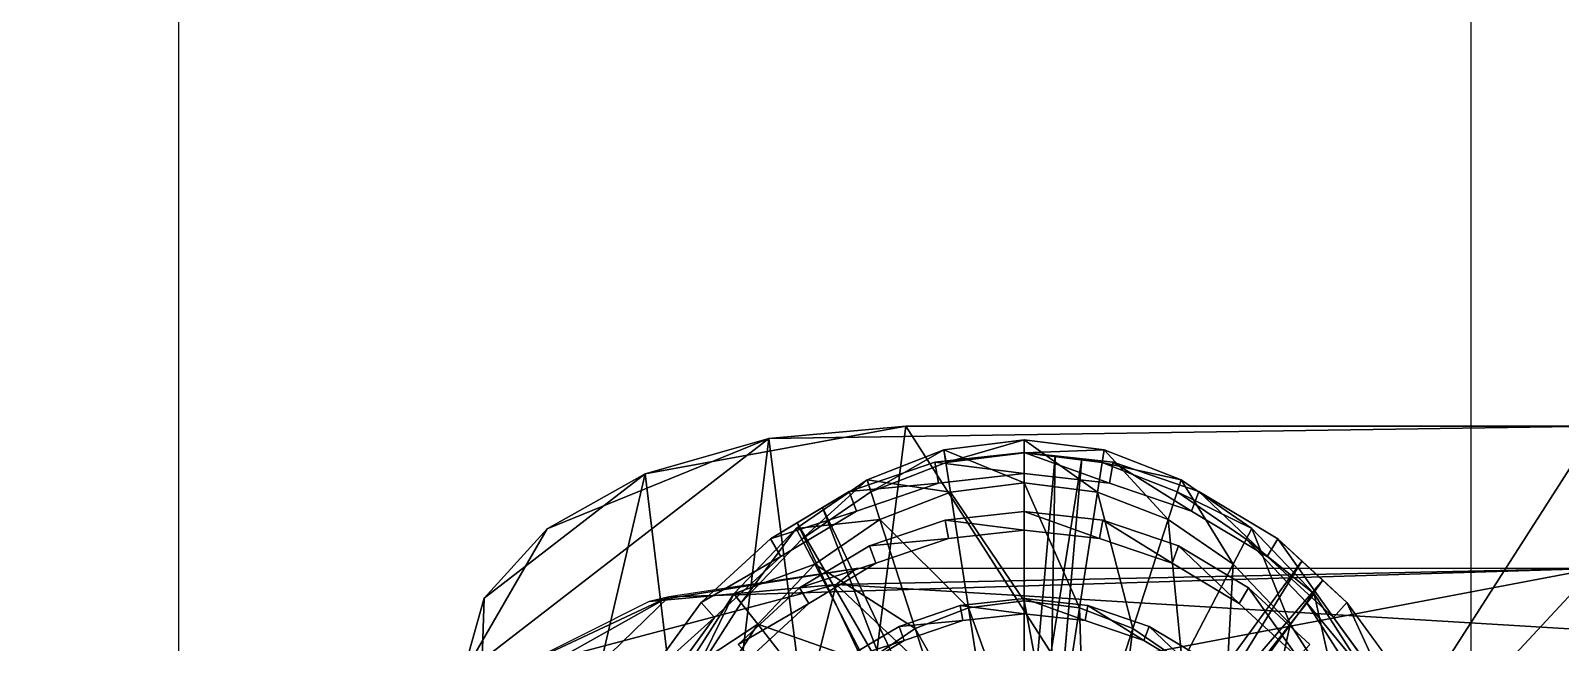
# Model space of a CAD drawing. Units: millimetres at full size, sheet at 1:50. Extents: x -9750 to 9750, y -6680 to 6675.
# Drawn here: x -316.4 to 2.4, y 2214.6 to 2342 of the extents above; entities that cross this region are included whole.
import ezdxf

# ---------------------------------------------------------------- set-up
doc = ezdxf.new("R2010")
doc.units = ezdxf.units.MM
doc.header["$LTSCALE"] = 50
doc.layers.add('0-9_部品実装', color=7, linetype='Continuous')
doc.layers.add('0-A_汎用オブジェクト（実装）', color=4, linetype='Continuous')

msp = doc.modelspace()

# ---------------------------------------------------------------- wipeouts: each hides what was drawn before it
msp.add_wipeout([(-3365.77, 3792.05), (-3365.77, -1764.95), (296.23, -1764.95), (296.23, -1764.95)])

# ---------------------------------------------------------------- next in the draw order: wipeouts: each hides what was drawn before it
msp.add_wipeout([(-3365.77, 3792.05), (296.23, -1764.95), (296.23, 3792.05), (296.23, 3792.05)])

# ---------------------------------------------------------------- next in the draw order: wipeouts: each hides what was drawn before it
msp.add_wipeout([(296.23, 2175.84), (296.23, 2735.05), (-285.56, 2735.05), (-285.56, 2735.05)])

# ---------------------------------------------------------------- next in the draw order: wipeouts: each hides what was drawn before it
msp.add_wipeout([(296.23, 2175.84), (-285.56, 2735.05), (-285.56, 2175.84), (-285.56, 2175.84)])

# ---------------------------------------------------------------- next in the draw order: linework, layer by layer
at = {"layer": '0-9_部品実装', "color": 4}
msp.add_line((-285.56, 2735.05), (-285.56, 1333.9), dxfattribs=at)
at = {"layer": '0-A_汎用オブジェクト（実装）'}
for p, q in [((-188.33, 2249.69), (-162.57, 2257.06)), ((-162.57, 2257.06), (-134.03, 2259.6)), ((-127.95, 2252.1), (-109.39, 2254.15)), ((-127.95, 2252.1), (-109.39, 2254.15)), ((-109.39, 2254.07), (-125.65, 2252.02)), ((-109.39, 2254.07), (-125.65, 2252.02)), ((-109.39, 2254.07), (-125.65, 2252.02)), ((-109.39, 2254.07), (-125.65, 2252.02)), ((-109.39, 2254.07), (-125.65, 2252.02)), ((-109.39, 2254.07), (-125.65, 2252.02)), ((-109.39, 2254.15), (-102.89, 2253.43)), ((-102.89, 2253.43), (-109.39, 2254.15)), ((-93.13, 2252.02), (-109.39, 2254.07)), ((-93.13, 2252.02), (-109.39, 2254.07)), ((-93.13, 2252.02), (-109.39, 2254.07)), ((-93.13, 2252.02), (-109.39, 2254.07)), ((-93.13, 2252.02), (-109.39, 2254.07)), ((-93.13, 2252.02), (-109.39, 2254.07)), ((-145.8, 2246.01), (-127.95, 2252.1)), ((-145.8, 2246.01), (-127.95, 2252.1)), ((-125.65, 2252.02), (-141.29, 2245.94)), ((-125.65, 2252.02), (-141.29, 2245.94)), ((-125.65, 2252.02), (-141.29, 2245.94)), ((-125.65, 2252.02), (-141.29, 2245.94)), ((-125.65, 2252.02), (-141.29, 2245.94)), ((-125.65, 2252.02), (-141.29, 2245.94)), ((-97.32, 2252.82), (-104.27, 2173.61)), ((-104.27, 2173.61), (-97.32, 2252.82)), ((-90.83, 2252.1), (-97.32, 2252.82)), ((-97.32, 2252.82), (-90.83, 2252.1)), ((-77.49, 2245.94), (-93.13, 2252.02)), ((-77.49, 2245.94), (-93.13, 2252.02)), ((-77.49, 2245.94), (-93.13, 2252.02)), ((-77.49, 2245.94), (-93.13, 2252.02)), ((-77.49, 2245.94), (-93.13, 2252.02)), ((-77.49, 2245.94), (-93.13, 2252.02)), ((-90.83, 2252.1), (-72.98, 2246.01)), ((-90.83, 2252.1), (-72.98, 2246.01)), ((-127.19, 2247.77), (-144.3, 2241.94)), ((-127.19, 2247.77), (-144.3, 2241.94)), ((-109.39, 2249.74), (-127.19, 2247.77)), ((-109.39, 2249.74), (-127.19, 2247.77)), ((-91.59, 2247.77), (-109.39, 2249.74)), ((-91.59, 2247.77), (-109.39, 2249.74)), ((-74.48, 2241.94), (-91.59, 2247.77)), ((-74.48, 2241.94), (-91.59, 2247.77)), ((-141.29, 2245.94), (-155.71, 2236.07)), ((-141.29, 2245.94), (-155.71, 2236.07)), ((-141.29, 2245.94), (-155.71, 2236.07)), ((-141.29, 2245.94), (-155.71, 2236.07)), ((-141.29, 2245.94), (-155.71, 2236.07)), ((-141.29, 2245.94), (-155.71, 2236.07)), ((-63.08, 2236.07), (-77.49, 2245.94)), ((-63.08, 2236.07), (-77.49, 2245.94)), ((-63.08, 2236.07), (-77.49, 2245.94)), ((-63.08, 2236.07), (-77.49, 2245.94)), ((-63.08, 2236.07), (-77.49, 2245.94)), ((-63.08, 2236.07), (-77.49, 2245.94)), ((-72.98, 2246.01), (-56.53, 2236.14)), ((-72.98, 2246.01), (-56.53, 2236.14)), ((-144.3, 2241.94), (-160.07, 2232.47)), ((-144.3, 2241.94), (-160.07, 2232.47)), ((-125.82, 2240.04), (-109.39, 2241.86)), ((-125.82, 2240.04), (-109.39, 2241.86)), ((-109.39, 2241.86), (-92.96, 2240.04)), ((-58.71, 2232.47), (-74.48, 2241.94)), ((-162.25, 2236.14), (-156.69, 2239.48)), ((-156.69, 2239.48), (-162.25, 2236.14)), ((-123.6, 2169.94), (-156.69, 2239.48)), ((-156.69, 2239.48), (-123.6, 2169.94)), ((-141.62, 2234.66), (-125.82, 2240.04)), ((-141.62, 2234.66), (-125.82, 2240.04)), ((-109.39, 2237.95), (-125.14, 2236.21)), ((-109.39, 2237.95), (-125.14, 2236.21)), ((-93.64, 2236.21), (-109.39, 2237.95)), ((-93.64, 2236.21), (-109.39, 2237.95)), ((-92.96, 2240.04), (-77.17, 2234.66)), ((-176.67, 2222.85), (-162.25, 2236.14)), ((-176.67, 2222.85), (-162.25, 2236.14)), ((-155.71, 2236.07), (-168.34, 2222.79)), ((-155.71, 2236.07), (-168.34, 2222.79)), ((-155.71, 2236.07), (-168.34, 2222.79)), ((-155.71, 2236.07), (-168.34, 2222.79)), ((-155.71, 2236.07), (-168.34, 2222.79)), ((-155.71, 2236.07), (-168.34, 2222.79)), ((-156.17, 2225.92), (-141.62, 2234.66)), ((-156.17, 2225.92), (-141.62, 2234.66)), ((-125.14, 2236.21), (-140.28, 2231.05)), ((-125.14, 2236.21), (-140.28, 2231.05)), ((-78.5, 2231.05), (-93.64, 2236.21)), ((-78.5, 2231.05), (-93.64, 2236.21)), ((-77.17, 2234.66), (-62.61, 2225.92)), ((-77.17, 2234.66), (-62.61, 2225.92)), ((-50.44, 2222.79), (-63.08, 2236.07)), ((-50.44, 2222.79), (-63.08, 2236.07)), ((-50.44, 2222.79), (-63.08, 2236.07)), ((-50.44, 2222.79), (-63.08, 2236.07)), ((-50.44, 2222.79), (-63.08, 2236.07)), ((-50.44, 2222.79), (-63.08, 2236.07)), ((-56.53, 2236.14), (-51.48, 2231.49)), ((-51.48, 2231.49), (-56.53, 2236.14)), ((-160.07, 2232.47), (-173.89, 2219.73)), ((-160.07, 2232.47), (-173.89, 2219.73)), ((-95.56, 2171.16), (-51.48, 2231.49)), ((-51.48, 2231.49), (-95.56, 2171.16)), ((-140.28, 2231.05), (-154.24, 2222.67)), ((-140.28, 2231.05), (-154.24, 2222.67)), ((-64.54, 2222.67), (-78.5, 2231.05)), ((-64.54, 2222.67), (-78.5, 2231.05)), ((-168.94, 2214.16), (-156.17, 2225.92)), ((-168.94, 2214.16), (-156.17, 2225.92)), ((-62.61, 2225.92), (-49.85, 2214.16)), ((-62.61, 2225.92), (-49.85, 2214.16)), ((-42.11, 2222.85), (-47.16, 2227.5)), ((-47.16, 2227.5), (-42.11, 2222.85)), ((-188.51, 2206.65), (-176.67, 2222.85)), ((-188.51, 2206.65), (-176.67, 2222.85)), ((-168.34, 2222.79), (-178.71, 2206.61)), ((-168.34, 2222.79), (-178.71, 2206.61)), ((-168.34, 2222.79), (-178.71, 2206.61)), ((-168.34, 2222.79), (-178.71, 2206.61)), ((-168.34, 2222.79), (-178.71, 2206.61)), ((-168.34, 2222.79), (-178.71, 2206.61)), ((-154.24, 2222.67), (-166.48, 2211.39)), ((-154.24, 2222.67), (-166.48, 2211.39)), ((-135.43, 2217.89), (-122.67, 2222.24)), ((-122.67, 2222.24), (-109.39, 2223.71)), ((-109.39, 2223.71), (-96.12, 2222.24)), ((-109.39, 2223.71), (-96.12, 2222.24)), ((-96.12, 2222.24), (-83.35, 2217.89)), ((-96.12, 2222.24), (-83.35, 2217.89)), ((-52.31, 2211.39), (-64.54, 2222.67)), ((-52.31, 2211.39), (-64.54, 2222.67)), ((-40.08, 2206.61), (-50.44, 2222.79)), ((-40.08, 2206.61), (-50.44, 2222.79)), ((-40.08, 2206.61), (-50.44, 2222.79)), ((-40.08, 2206.61), (-50.44, 2222.79)), ((-40.08, 2206.61), (-50.44, 2222.79)), ((-40.08, 2206.61), (-50.44, 2222.79)), ((-38.31, 2208.12), (-48.94, 2224.71)), ((-48.94, 2224.71), (-38.31, 2208.12)), ((-42.11, 2222.85), (-30.28, 2206.65)), ((-42.11, 2222.85), (-30.28, 2206.65)), ((-173.89, 2219.73), (-185.24, 2204.2)), ((-173.89, 2219.73), (-185.24, 2204.2)), ((-122.12, 2219.14), (-134.36, 2214.97)), ((-122.12, 2219.14), (-134.36, 2214.97)), ((-109.39, 2220.55), (-122.12, 2219.14)), ((-109.39, 2220.55), (-122.12, 2219.14)), ((-96.66, 2219.14), (-109.39, 2220.55)), ((-96.66, 2219.14), (-109.39, 2220.55)), ((-84.43, 2214.97), (-96.66, 2219.14)), ((-84.43, 2214.97), (-96.66, 2219.14)), ((-33.54, 2204.2), (-44.89, 2219.73)), ((-147.2, 2210.83), (-135.43, 2217.89)), ((-83.35, 2217.89), (-71.59, 2210.83)), ((-134.36, 2214.97), (-145.63, 2208.2)), ((-134.36, 2214.97), (-145.63, 2208.2)), ((-73.15, 2208.2), (-84.43, 2214.97)), ((-73.15, 2208.2), (-84.43, 2214.97))]:
    msp.add_line(p, q, dxfattribs=at)
for points in [[(-162.57, 2257.06), (-226.41, 2207.71), (-188.33, 2044.86)], [(-162.57, 2257.06), (-208.77, 2238.21), (-226.41, 2207.71)], [(-162.57, 2257.06), (-188.33, 2249.69), (-208.77, 2238.21)], [(-188.33, 2249.69), (-162.57, 2037.49), (-134.03, 2259.6)], [(-188.33, 2249.69), (-134.03, 2259.6), (-162.57, 2257.06)], [(-188.33, 2044.86), (-134.03, 2034.95), (-162.57, 2257.06)], [(-142.1, 2248.45), (-124.7, 2245.86), (-126.07, 2254.68)], [(-141.29, 2245.94), (-126.07, 2254.68), (-142.1, 2248.45)], [(-141.29, 2245.94), (-125.65, 2252.02), (-126.07, 2254.68)], [(-109.39, 2249.74), (-109.39, 2254.15), (-127.95, 2252.1)], [(-109.39, 2249.74), (-109.39, 2254.15), (-127.95, 2252.1)], [(-126.07, 2254.68), (-109.39, 2247.8), (-109.39, 2256.79)], [(-125.65, 2252.02), (-109.39, 2254.07), (-109.39, 2256.79), (-125.65, 2252.02), (-109.39, 2256.79), (-126.07, 2254.68)], [(-126.07, 2254.68), (-124.7, 2245.86), (-109.39, 2247.8)], [(-109.39, 2256.79), (-94.08, 2245.86), (-92.71, 2254.68)], [(-109.39, 2256.79), (-109.39, 2247.8), (-94.08, 2245.86)], [(-109.39, 2254.07), (-93.13, 2252.02), (-92.71, 2254.68), (-109.39, 2254.07), (-92.71, 2254.68), (-109.39, 2256.79)], [(-91.59, 2247.77), (-90.83, 2252.1), (-109.39, 2254.15), (-91.59, 2247.77), (-109.39, 2254.15), (-109.39, 2249.74)], [(-102.89, 2253.43), (-109.39, 2254.15), (-90.83, 2252.1)], [(-97.32, 2252.82), (-102.89, 2253.43), (-109.39, 2254.15)], [(-97.32, 2252.82), (-109.39, 2254.15), (-90.83, 2252.1)], [(-91.59, 2247.77), (-90.83, 2252.1), (-109.39, 2254.15)], [(-91.59, 2247.77), (-109.39, 2254.15), (-109.39, 2249.74)], [(-92.71, 2254.68), (-79.36, 2240.14), (-76.68, 2248.45), (-92.71, 2254.68), (-94.08, 2245.86), (-79.36, 2240.14)], [(-93.13, 2252.02), (-76.68, 2248.45), (-92.71, 2254.68)], [(-127.19, 2247.77), (-127.95, 2252.1), (-145.8, 2246.01)], [(-127.19, 2247.77), (-127.95, 2252.1), (-145.8, 2246.01)], [(-109.39, 2249.74), (-127.95, 2252.1), (-127.19, 2247.77)], [(-109.39, 2249.74), (-127.95, 2252.1), (-127.19, 2247.77)], [(-97.32, 2252.82), (-102.89, 2253.43), (-109.84, 2174.22), (-97.32, 2252.82), (-109.84, 2174.22), (-104.27, 2173.61)], [(-102.89, 2253.43), (-109.84, 2174.22), (-102.89, 2253.43), (-109.84, 2174.22), (-104.27, 2173.61)], [(-102.89, 2253.43), (-104.27, 2173.61), (-97.32, 2252.82)], [(-102.89, 2253.43), (-90.83, 2252.1), (-97.32, 2252.82)], [(-93.13, 2252.02), (-77.49, 2245.94), (-76.68, 2248.45)], [(-74.48, 2241.94), (-90.83, 2252.1), (-91.59, 2247.77)], [(-74.48, 2241.94), (-90.83, 2252.1), (-91.59, 2247.77)], [(-74.48, 2241.94), (-72.98, 2246.01), (-90.83, 2252.1)], [(-74.48, 2241.94), (-72.98, 2246.01), (-90.83, 2252.1)], [(-226.41, 2086.83), (-188.33, 2249.69), (-221.89, 2223.75)], [(-162.57, 2037.49), (-188.33, 2249.69), (-226.41, 2086.83)], [(-221.89, 2223.75), (-188.33, 2249.69), (-208.77, 2238.21)], [(-156.88, 2238.33), (-139.42, 2240.14), (-142.1, 2248.45)], [(-155.71, 2236.07), (-142.1, 2248.45), (-156.88, 2238.33)], [(-155.71, 2236.07), (-141.29, 2245.94), (-142.1, 2248.45)], [(-127.19, 2247.77), (-145.8, 2246.01), (-144.3, 2241.94)], [(-127.19, 2247.77), (-145.8, 2246.01), (-144.3, 2241.94)], [(-142.1, 2248.45), (-139.42, 2240.14), (-124.7, 2245.86)], [(-124.7, 2245.86), (-109.39, 2223.23), (-109.39, 2247.8)], [(-109.39, 2247.8), (-109.39, 2223.23), (-97.82, 2221.77)], [(-109.39, 2247.8), (-97.82, 2221.77), (-94.08, 2245.86)], [(-76.68, 2248.45), (-79.36, 2240.14), (-65.8, 2230.85)], [(-77.49, 2245.94), (-61.9, 2238.33), (-76.68, 2248.45)], [(-76.68, 2248.45), (-65.8, 2230.85), (-61.9, 2238.33)], [(-144.3, 2241.94), (-145.8, 2246.01), (-162.25, 2236.14)], [(-156.69, 2239.48), (-162.25, 2236.14), (-145.8, 2246.01)], [(-151.37, 2242.67), (-162.25, 2236.14), (-145.8, 2246.01)], [(-144.3, 2241.94), (-145.8, 2246.01), (-162.25, 2236.14)], [(-156.69, 2239.48), (-145.8, 2246.01), (-151.37, 2242.67)], [(-139.42, 2240.14), (-120.96, 2221.77), (-124.7, 2245.86)], [(-124.7, 2245.86), (-120.96, 2221.77), (-109.39, 2223.23)], [(-94.08, 2245.86), (-97.82, 2221.77), (-86.7, 2217.45)], [(-94.08, 2245.86), (-86.7, 2217.45), (-79.36, 2240.14)], [(-77.49, 2245.94), (-63.08, 2236.07), (-61.9, 2238.33)], [(-58.71, 2232.47), (-72.98, 2246.01), (-74.48, 2241.94)], [(-58.71, 2232.47), (-72.98, 2246.01), (-74.48, 2241.94)], [(-58.71, 2232.47), (-56.53, 2236.14), (-72.98, 2246.01)], [(-58.71, 2232.47), (-56.53, 2236.14), (-72.98, 2246.01)], [(-151.37, 2242.67), (-156.69, 2239.48), (-162.25, 2236.14)], [(-144.3, 2241.94), (-162.25, 2236.14), (-160.07, 2232.47)], [(-144.3, 2241.94), (-162.25, 2236.14), (-160.07, 2232.47)], [(-151.37, 2242.67), (-156.69, 2239.48), (-123.6, 2169.94)], [(-156.69, 2239.48), (-123.6, 2169.94), (-118.28, 2173.13), (-156.69, 2239.48), (-118.28, 2173.13), (-151.37, 2242.67)], [(-151.37, 2242.67), (-123.6, 2169.94), (-118.28, 2173.13)], [(-109.39, 2237.95), (-109.39, 2241.86), (-125.82, 2240.04)], [(-109.39, 2237.95), (-109.39, 2241.86), (-125.82, 2240.04)], [(-93.64, 2236.21), (-92.96, 2240.04), (-109.39, 2241.86)], [(-93.64, 2236.21), (-109.39, 2241.86), (-109.39, 2237.95)], [(-93.64, 2236.21), (-92.96, 2240.04), (-109.39, 2241.86)], [(-93.64, 2236.21), (-109.39, 2241.86), (-109.39, 2237.95)], [(-208.77, 2238.21), (-221.89, 2223.75), (-226.41, 2207.71)], [(-169.84, 2224.71), (-152.98, 2230.85), (-156.88, 2238.33), (-169.84, 2224.71), (-164.87, 2218.35), (-152.98, 2230.85)], [(-168.34, 2222.79), (-155.71, 2236.07), (-156.88, 2238.33), (-168.34, 2222.79), (-156.88, 2238.33), (-169.84, 2224.71)], [(-156.88, 2238.33), (-152.98, 2230.85), (-139.42, 2240.14)], [(-152.98, 2230.85), (-132.08, 2217.45), (-139.42, 2240.14)], [(-125.14, 2236.21), (-125.82, 2240.04), (-141.62, 2234.66)], [(-125.14, 2236.21), (-125.82, 2240.04), (-141.62, 2234.66)], [(-139.42, 2240.14), (-132.08, 2217.45), (-120.96, 2221.77)], [(-109.39, 2237.95), (-125.82, 2240.04), (-125.14, 2236.21)], [(-109.39, 2237.95), (-125.82, 2240.04), (-125.14, 2236.21)], [(-78.5, 2231.05), (-92.96, 2240.04), (-93.64, 2236.21), (-78.5, 2231.05), (-77.17, 2234.66), (-92.96, 2240.04)], [(-78.5, 2231.05), (-77.17, 2234.66), (-92.96, 2240.04), (-78.5, 2231.05), (-92.96, 2240.04), (-93.64, 2236.21)], [(-79.36, 2240.14), (-86.7, 2217.45), (-76.45, 2210.43)], [(-79.36, 2240.14), (-76.45, 2210.43), (-65.8, 2230.85)], [(-61.9, 2238.33), (-65.8, 2230.85), (-53.91, 2218.35)], [(-63.08, 2236.07), (-48.94, 2224.71), (-61.9, 2238.33)], [(-61.9, 2238.33), (-53.91, 2218.35), (-48.94, 2224.71)], [(-160.07, 2232.47), (-162.25, 2236.14), (-176.67, 2222.85), (-160.07, 2232.47), (-176.67, 2222.85), (-173.89, 2219.73)], [(-160.07, 2232.47), (-162.25, 2236.14), (-176.67, 2222.85), (-160.07, 2232.47), (-176.67, 2222.85), (-173.89, 2219.73)], [(-140.28, 2231.05), (-156.17, 2225.92), (-154.24, 2222.67), (-140.28, 2231.05), (-141.62, 2234.66), (-156.17, 2225.92)], [(-140.28, 2231.05), (-141.62, 2234.66), (-156.17, 2225.92)], [(-125.14, 2236.21), (-141.62, 2234.66), (-140.28, 2231.05)], [(-125.14, 2236.21), (-141.62, 2234.66), (-140.28, 2231.05)], [(-64.54, 2222.67), (-77.17, 2234.66), (-78.5, 2231.05)], [(-64.54, 2222.67), (-77.17, 2234.66), (-78.5, 2231.05), (-64.54, 2222.67), (-62.61, 2225.92), (-77.17, 2234.66)], [(-64.54, 2222.67), (-62.61, 2225.92), (-77.17, 2234.66)], [(-63.08, 2236.07), (-50.44, 2222.79), (-48.94, 2224.71)], [(-44.89, 2219.73), (-56.53, 2236.14), (-58.71, 2232.47)], [(-44.89, 2219.73), (-42.11, 2222.85), (-56.53, 2236.14), (-44.89, 2219.73), (-56.53, 2236.14), (-58.71, 2232.47)], [(-44.89, 2219.73), (-42.11, 2222.85), (-56.53, 2236.14)], [(-51.48, 2231.49), (-56.53, 2236.14), (-42.11, 2222.85)], [(-47.16, 2227.5), (-56.53, 2236.14), (-42.11, 2222.85)], [(-47.16, 2227.5), (-51.48, 2231.49), (-56.53, 2236.14)], [(-47.16, 2227.5), (-51.48, 2231.49), (-95.56, 2171.16), (-47.16, 2227.5), (-95.56, 2171.16), (-91.23, 2167.17)], [(-51.48, 2231.49), (-95.56, 2171.16), (-91.23, 2167.17), (-51.48, 2231.49), (-91.23, 2167.17), (-47.16, 2227.5)], [(-51.48, 2231.49), (-42.11, 2222.85), (-47.16, 2227.5)], [(-144.27, 2229.94), (-183.43, 2224.05), (-187.48, 2223.12)], [(-144.27, 2229.94), (-187.48, 2223.12), (-148.55, 2226.64)], [(-164.87, 2218.35), (-151.32, 2200.98), (-142.33, 2210.43), (-164.87, 2218.35), (-142.33, 2210.43), (-152.98, 2230.85)], [(-140.28, 2231.05), (-156.17, 2225.92), (-154.24, 2222.67)], [(-152.98, 2230.85), (-142.33, 2210.43), (-132.08, 2217.45)], [(-65.8, 2230.85), (-76.45, 2210.43), (-67.47, 2200.98)], [(-65.8, 2230.85), (-67.47, 2200.98), (-53.91, 2218.35)], [(-215.98, 2208.76), (-148.55, 2226.64), (-187.48, 2223.12)], [(-187.48, 2071.43), (-148.55, 2226.64), (-215.98, 2208.76)], [(-154.24, 2222.67), (-168.94, 2214.16), (-166.48, 2211.39), (-154.24, 2222.67), (-156.17, 2225.92), (-168.94, 2214.16)], [(-154.24, 2222.67), (-168.94, 2214.16), (-166.48, 2211.39), (-154.24, 2222.67), (-156.17, 2225.92), (-168.94, 2214.16)], [(-52.31, 2211.39), (-62.61, 2225.92), (-64.54, 2222.67), (-52.31, 2211.39), (-49.85, 2214.16), (-62.61, 2225.92)], [(-52.31, 2211.39), (-62.61, 2225.92), (-64.54, 2222.67)], [(-52.31, 2211.39), (-49.85, 2214.16), (-62.61, 2225.92)], [(-226.41, 2086.83), (-221.89, 2223.75), (-226.41, 2207.71)], [(-226.41, 2207.71), (-221.89, 2223.75), (-226.41, 2207.71), (-226.41, 2086.83)], [(-183.43, 2224.05), (-212.09, 2207.96), (-222.58, 2185.98)], [(-183.43, 2224.05), (-215.98, 2208.76), (-212.09, 2207.96)], [(-183.43, 2224.05), (-187.48, 2223.12), (-215.98, 2208.76)], [(-173.89, 2219.73), (-176.67, 2222.85), (-188.51, 2206.65)], [(-173.89, 2219.73), (-176.67, 2222.85), (-188.51, 2206.65)], [(-180.47, 2208.12), (-164.87, 2218.35), (-169.84, 2224.71)], [(-178.71, 2206.61), (-169.84, 2224.71), (-180.47, 2208.12), (-178.71, 2206.61), (-168.34, 2222.79), (-169.84, 2224.71)], [(-122.12, 2219.14), (-122.67, 2222.24), (-135.43, 2217.89)], [(-122.12, 2219.14), (-122.67, 2222.24), (-135.43, 2217.89)], [(-109.39, 2220.55), (-109.39, 2223.71), (-122.67, 2222.24)], [(-109.39, 2220.55), (-109.39, 2223.71), (-122.67, 2222.24)], [(-109.39, 2220.55), (-122.67, 2222.24), (-122.12, 2219.14)], [(-109.39, 2220.55), (-122.67, 2222.24), (-122.12, 2219.14)], [(-120.96, 2221.77), (-109.39, 2189.68), (-109.39, 2223.23)], [(-96.66, 2219.14), (-109.39, 2223.71), (-109.39, 2220.55)], [(-96.66, 2219.14), (-96.12, 2222.24), (-109.39, 2223.71)], [(-96.66, 2219.14), (-109.39, 2223.71), (-109.39, 2220.55)], [(-96.66, 2219.14), (-96.12, 2222.24), (-109.39, 2223.71)], [(-109.39, 2223.23), (-109.39, 2189.68), (-102.93, 2188.86), (-109.39, 2223.23), (-102.93, 2188.86), (-97.82, 2221.77)], [(-84.43, 2214.97), (-96.12, 2222.24), (-96.66, 2219.14)], [(-84.43, 2214.97), (-96.12, 2222.24), (-96.66, 2219.14)], [(-84.43, 2214.97), (-83.35, 2217.89), (-96.12, 2222.24)], [(-84.43, 2214.97), (-83.35, 2217.89), (-96.12, 2222.24)], [(-48.94, 2224.71), (-53.91, 2218.35), (-44.15, 2203.12)], [(-50.44, 2222.79), (-38.31, 2208.12), (-48.94, 2224.71)], [(-50.44, 2222.79), (-40.08, 2206.61), (-38.31, 2208.12)], [(-48.94, 2224.71), (-44.15, 2203.12), (-38.31, 2208.12)], [(-33.54, 2204.2), (-42.11, 2222.85), (-44.89, 2219.73)], [(-33.54, 2204.2), (-42.11, 2222.85), (-44.89, 2219.73)], [(-33.54, 2204.2), (-30.28, 2206.65), (-42.11, 2222.85)], [(-33.54, 2204.2), (-30.28, 2206.65), (-42.11, 2222.85)], [(-173.89, 2219.73), (-188.51, 2206.65), (-185.24, 2204.2)], [(-173.89, 2219.73), (-188.51, 2206.65), (-185.24, 2204.2)], [(-122.12, 2219.14), (-135.43, 2217.89), (-134.36, 2214.97)], [(-122.12, 2219.14), (-135.43, 2217.89), (-134.36, 2214.97)], [(-132.08, 2217.45), (-122.06, 2186.45), (-115.85, 2188.86), (-132.08, 2217.45), (-115.85, 2188.86), (-120.96, 2221.77)], [(-120.96, 2221.77), (-115.85, 2188.86), (-109.39, 2189.68)], [(-97.82, 2221.77), (-102.93, 2188.86), (-96.72, 2186.45), (-97.82, 2221.77), (-96.72, 2186.45), (-86.7, 2217.45)], [(-180.47, 2208.12), (-174.63, 2203.12), (-164.87, 2218.35)], [(-174.63, 2203.12), (-158.69, 2189.47), (-151.32, 2200.98), (-174.63, 2203.12), (-151.32, 2200.98), (-164.87, 2218.35)], [(-134.36, 2214.97), (-135.43, 2217.89), (-147.2, 2210.83)], [(-134.36, 2214.97), (-135.43, 2217.89), (-147.2, 2210.83)], [(-142.33, 2210.43), (-122.06, 2186.45), (-132.08, 2217.45)], [(-86.7, 2217.45), (-91, 2182.53), (-76.45, 2210.43), (-86.7, 2217.45), (-96.72, 2186.45), (-91, 2182.53)], [(-73.15, 2208.2), (-83.35, 2217.89), (-84.43, 2214.97)], [(-73.15, 2208.2), (-83.35, 2217.89), (-84.43, 2214.97)], [(-73.15, 2208.2), (-71.59, 2210.83), (-83.35, 2217.89)], [(-73.15, 2208.2), (-71.59, 2210.83), (-83.35, 2217.89)], [(-53.91, 2218.35), (-60.09, 2189.47), (-44.15, 2203.12), (-53.91, 2218.35), (-67.47, 2200.98), (-60.09, 2189.47)], [(-134.36, 2214.97), (-147.2, 2210.83), (-145.63, 2208.2)], [(-134.36, 2214.97), (-147.2, 2210.83), (-145.63, 2208.2)]]:
    msp.add_lwpolyline(points, close=True, dxfattribs=at)
for points in [[(-134.03, 2259.6), (-162.57, 2257.06), (-188.33, 2249.69)], [(-142.1, 2248.45), (-126.07, 2254.68), (-142.1, 2248.45)], [(-126.07, 2254.68), (-109.39, 2256.79), (-126.07, 2254.68)], [(-109.39, 2256.79), (-92.71, 2254.68), (-109.39, 2256.79)], [(-92.71, 2254.68), (-76.68, 2248.45), (-92.71, 2254.68)], [(-208.77, 2238.21), (-188.33, 2249.69), (-208.77, 2238.21)], [(-156.88, 2238.33), (-142.1, 2248.45), (-156.88, 2238.33)], [(-76.68, 2248.45), (-61.9, 2238.33), (-76.68, 2248.45)], [(-151.37, 2242.67), (-145.8, 2246.01), (-151.37, 2242.67)], [(-118.28, 2173.13), (-151.37, 2242.67), (-118.28, 2173.13)], [(-109.39, 2241.86), (-92.96, 2240.04), (-77.17, 2234.66)], [(-44.89, 2219.73), (-58.71, 2232.47), (-74.48, 2241.94)], [(-221.89, 2223.75), (-208.77, 2238.21), (-221.89, 2223.75)], [(-169.84, 2224.71), (-156.88, 2238.33), (-169.84, 2224.71)], [(-61.9, 2238.33), (-48.94, 2224.71), (-61.9, 2238.33)], [(-25.11, 2186.48), (-33.54, 2204.2), (-44.89, 2219.73), (-58.71, 2232.47)], [(-47.16, 2227.5), (-91.23, 2167.17), (-47.16, 2227.5)], [(-180.47, 2208.12), (-169.84, 2224.71), (-180.47, 2208.12)], [(-135.43, 2217.89), (-122.67, 2222.24), (-109.39, 2223.71)], [(-157.51, 2201.32), (-147.2, 2210.83), (-135.43, 2217.89)], [(-83.35, 2217.89), (-71.59, 2210.83), (-61.27, 2201.32)]]:
    msp.add_lwpolyline(points, dxfattribs=at)

# ---------------------------------------------------------------- next in the draw order: wipeouts: each hides what was drawn before it
msp.add_wipeout([(283.73, 2707.35), (-16.27, 2707.35), (-16.27, 907.35), (-16.27, 907.35)])

# ---------------------------------------------------------------- next in the draw order: wipeouts: each hides what was drawn before it
msp.add_wipeout([(283.73, 2707.35), (-16.27, 907.35), (283.73, 907.35), (283.73, 907.35)])

# ---------------------------------------------------------------- next in the draw order: linework, layer by layer
at = {"layer": '0-9_部品実装', "color": 4}
msp.add_lwpolyline([(283.73, 2707.35), (-16.27, 2707.35), (-16.27, 1333.9)], dxfattribs=at)
at = {"layer": '0-A_汎用オブジェクト（実装）'}
for points in [[(-134.03, 2259.6), (-162.57, 2037.49), (9.99, 2034.95)], [(-134.03, 2034.95), (9.99, 2259.6), (-162.57, 2257.06)], [(9.99, 2259.6), (-134.03, 2259.6), (-162.57, 2257.06)], [(-134.03, 2259.6), (9.99, 2034.95), (9.99, 2259.6)], [(-134.03, 2034.95), (9.99, 2034.95), (9.99, 2259.6)], [(-222.58, 2185.98), (-144.27, 2064.61), (9.55, 2229.94), (-222.58, 2185.98), (-212.09, 2086.59), (-144.27, 2064.61)], [(9.55, 2229.94), (-183.43, 2224.05), (-222.58, 2185.98)], [(9.55, 2229.94), (-144.27, 2229.94), (-183.43, 2224.05)], [(-148.55, 2226.64), (9.99, 2217.01), (9.55, 2229.94)], [(-148.55, 2226.64), (9.55, 2229.94), (-144.27, 2229.94)], [(-144.27, 2064.61), (9.55, 2064.61), (9.55, 2229.94)], [(-148.55, 2226.64), (-187.48, 2071.43), (9.99, 2077.54)], [(-148.55, 2226.64), (9.99, 2077.54), (9.99, 2217.01)]]:
    msp.add_lwpolyline(points, close=True, dxfattribs=at)
msp.add_lwpolyline([(-134.03, 2259.6), (9.99, 2259.6), (-134.03, 2259.6)], dxfattribs=at)

doc.saveas('drawing.dxf')
